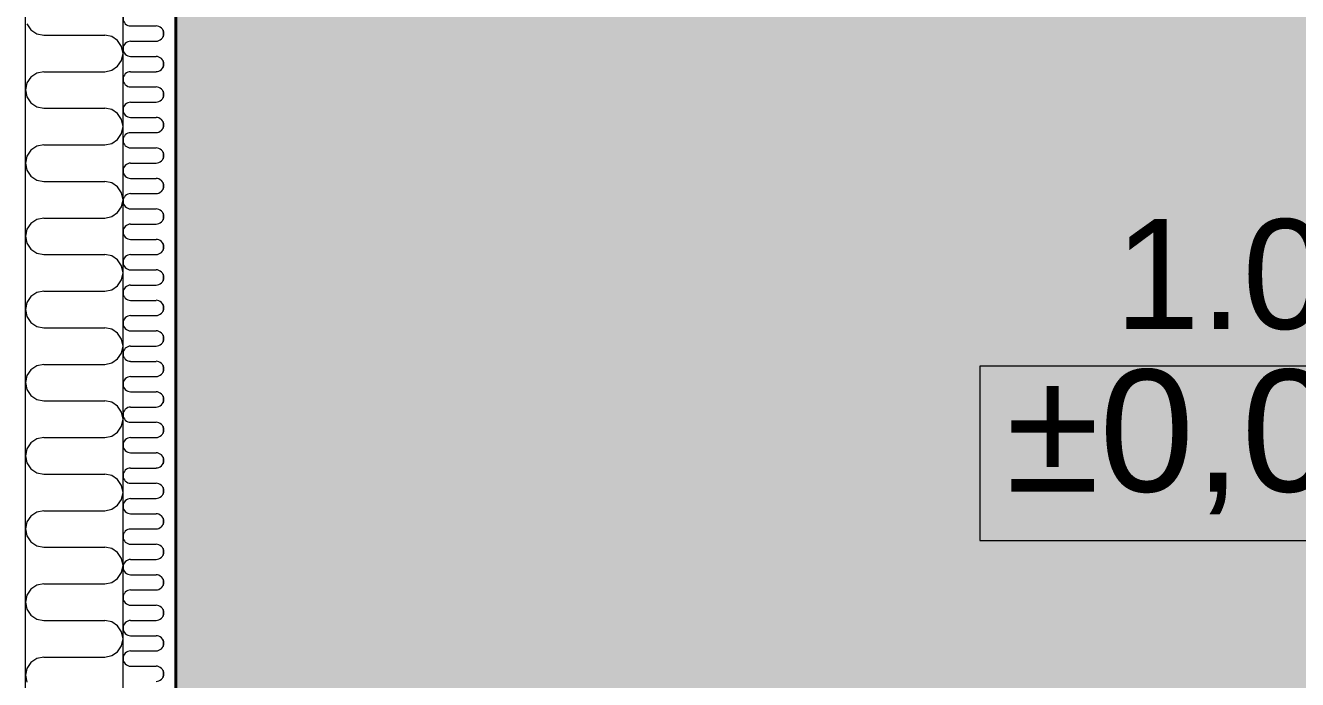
# Model space of a CAD drawing. Header units: millimetres. Extents: x -3100 to 17162, y -19566 to 10100.
# Drawn here: x 8815 to 10379, y -6598 to -5793 of the extents above; entities that cross this region are included whole.
import ezdxf

# ---------------------------------------------------------------- set-up
doc = ezdxf.new("R2010")
doc.units = ezdxf.units.MM
doc.header["$MEASUREMENT"] = 0
doc.linetypes.add('Wipeout_Contour', pattern=[1000, 0, -1000])
for name, color, linetype in [('Konstrukce - morfy', 7, 'Continuous'), ('Konstrukce - svislé nosné', 7, 'Continuous'), ('Konstrukce – Dělicí čáry vrstev', 7, 'Continuous'), ('Kóty - SP', 7, 'Continuous'), ('Výplně – Řezové', 7, 'Continuous'), ('Zóny', 7, 'Continuous')]:
    doc.layers.add(name, color=color, linetype=linetype)
doc.styles.add('GENEROVANÝ_STYL_1', font='Arial.ttf')
doc.styles.add('GENEROVANÝ_STYL_2', font='Arial.ttf')
doc.dimstyles.new('GENEROVANÝ_STYL__1', dxfattribs={"dimtxt": 134.999996, "dimasz": 114, "dimexe": 0.18, "dimexo": 0.0625, "dimgap": 0, "dimtad": 1, "dimtih": 1, "dimtoh": 1, "dimdec": 0, "dimzin": 0, "dimdsep": 46, "dimtxsty": 'GENEROVANÝ_STYL_1', "dimblk": 'ARROWHEAD_2', "dimblk1": 'ARROWHEAD_2', "dimblk2": 'ARROWHEAD_2', "dimcen": 0.09, "dimse1": 1, "dimse2": 1, "dimclrd": 256, "dimclre": 256, "dimclrt": 256, "dimazin": 0, "dimtfac": 1, "dimtdec": 4, "dimtmove": 0, "dimatfit": 3, "dimfxl": 1, "dimtolj": 1, "dimtzin": 0, "dimarcsym": 0})
doc.dimstyles.new('GENEROVANÝ_STYL__2', dxfattribs={"dimtxt": 134.999996, "dimasz": 114, "dimexe": 0.18, "dimexo": 0.0625, "dimgap": 0, "dimtad": 1, "dimdec": 0, "dimzin": 0, "dimdsep": 46, "dimtxsty": 'GENEROVANÝ_STYL_1', "dimblk": 'ARROWHEAD_2', "dimblk1": 'ARROWHEAD_2', "dimblk2": 'ARROWHEAD_2', "dimcen": 0.09, "dimse1": 1, "dimse2": 1, "dimclrd": 256, "dimclre": 256, "dimclrt": 256, "dimazin": 0, "dimtfac": 1, "dimtdec": 4, "dimtmove": 0, "dimatfit": 3, "dimfxl": 1, "dimtolj": 1, "dimtzin": 0, "dimarcsym": 0})

# ---------------------------------------------------------------- blocks, each defined once
blk = doc.blocks.new('Zádveří_1.01_1', base_point=(11285.7, -6785))
at = {"layer": 'Zóny', "linetype": 'Continuous', "lineweight": 0, "true_color": 0xffffff}
blk.add_hatch(color=7, dxfattribs=at).paths.add_polyline_path([(9000, -8300), (11900, -8300), (11900, -5230), (9000, -5230)])
blk = doc.blocks.new('*X141')
at = {"layer": 'Výplně – Řezové', "color": 53, "linetype": 'Continuous', "lineweight": 13, "true_color": 0xeccf4f}
for p, q in [((8944.4, -5793.8), (8975.6, -5793.8)), ((8944.4, -5812.5), (8975.6, -5812.5)), ((8944.4, -5831.3), (8975.6, -5831.3)), ((8944.4, -5850), (8975.6, -5850)), ((8944.4, -5868.8), (8975.6, -5868.8)), ((8944.4, -5887.5), (8975.6, -5887.5)), ((8944.4, -5906.3), (8975.6, -5906.3)), ((8944.4, -5925), (8975.6, -5925)), ((8944.4, -5943.8), (8975.6, -5943.8)), ((8944.4, -5962.5), (8975.6, -5962.5)), ((8944.4, -5981.3), (8975.6, -5981.3)), ((8944.4, -6000), (8975.6, -6000)), ((8944.4, -6018.8), (8975.6, -6018.8)), ((8944.4, -6037.5), (8975.6, -6037.5)), ((8944.4, -6056.3), (8975.6, -6056.3)), ((8944.4, -6075), (8975.6, -6075)), ((8944.4, -6093.8), (8975.6, -6093.8)), ((8944.4, -6112.5), (8975.6, -6112.5)), ((8944.4, -6131.3), (8975.6, -6131.3)), ((8944.4, -6150), (8975.6, -6150)), ((8944.4, -6168.8), (8975.6, -6168.8)), ((8944.4, -6187.5), (8975.6, -6187.5)), ((8944.4, -6206.3), (8975.6, -6206.3)), ((8944.4, -6225), (8975.6, -6225)), ((8944.4, -6243.8), (8975.6, -6243.8)), ((8944.4, -6262.5), (8975.6, -6262.5)), ((8944.4, -6281.3), (8975.6, -6281.3)), ((8944.4, -6300), (8975.6, -6300)), ((8944.4, -6318.8), (8975.6, -6318.8)), ((8944.4, -6337.5), (8975.6, -6337.5)), ((8944.4, -6356.3), (8975.6, -6356.3)), ((8944.4, -6375), (8975.6, -6375)), ((8944.4, -6393.8), (8975.6, -6393.8)), ((8944.4, -6412.5), (8975.6, -6412.5)), ((8944.4, -6431.3), (8975.6, -6431.3)), ((8944.4, -6450), (8975.6, -6450)), ((8944.4, -6468.8), (8975.6, -6468.8)), ((8944.4, -6487.5), (8975.6, -6487.5)), ((8944.4, -6506.3), (8975.6, -6506.3)), ((8944.4, -6525), (8975.6, -6525)), ((8944.4, -6543.8), (8975.6, -6543.8)), ((8944.4, -6562.5), (8975.6, -6562.5)), ((8944.4, -6581.3), (8975.6, -6581.3))]:
    blk.add_line(p, q, dxfattribs=at)
for centre, radius, start, end in [((8944.4, -5784.4), 9.38, 90, 270), ((8975.6, -5803.1), 9.37, 270, 90), ((8944.4, -5821.9), 9.38, 90, 270), ((8975.6, -5840.6), 9.37, 270, 90), ((8944.4, -5859.4), 9.38, 90, 270), ((8975.6, -5878.1), 9.37, 270, 90), ((8944.4, -5896.9), 9.38, 90, 270), ((8975.6, -5915.6), 9.37, 270, 90), ((8944.4, -5934.4), 9.38, 90, 270), ((8975.6, -5953.1), 9.37, 270, 90), ((8944.4, -5971.9), 9.38, 90, 270), ((8975.6, -5990.6), 9.37, 270, 90), ((8944.4, -6009.4), 9.38, 90, 270), ((8975.6, -6028.1), 9.37, 270, 90), ((8944.4, -6046.9), 9.38, 90, 270), ((8975.6, -6065.6), 9.37, 270, 90), ((8944.4, -6084.4), 9.38, 90, 270), ((8975.6, -6103.1), 9.37, 270, 90), ((8944.4, -6121.9), 9.38, 90, 270), ((8975.6, -6140.6), 9.37, 270, 90), ((8944.4, -6159.4), 9.38, 90, 270), ((8975.6, -6178.1), 9.37, 270, 90), ((8944.4, -6196.9), 9.38, 90, 270), ((8975.6, -6215.6), 9.37, 270, 90), ((8944.4, -6234.4), 9.38, 90, 270), ((8975.6, -6253.1), 9.37, 270, 90), ((8944.4, -6271.9), 9.38, 90, 270), ((8975.6, -6290.6), 9.37, 270, 90), ((8944.4, -6309.4), 9.38, 90, 270), ((8975.6, -6328.1), 9.37, 270, 90), ((8944.4, -6346.9), 9.38, 90, 270), ((8975.6, -6365.6), 9.37, 270, 90), ((8944.4, -6384.4), 9.38, 90, 270), ((8975.6, -6403.1), 9.37, 270, 90), ((8944.4, -6421.9), 9.38, 90, 270), ((8975.6, -6440.6), 9.37, 270, 90), ((8944.4, -6459.4), 9.38, 90, 270), ((8975.6, -6478.1), 9.37, 270, 90), ((8944.4, -6496.9), 9.38, 90, 270), ((8975.6, -6515.6), 9.37, 270, 90), ((8944.4, -6534.4), 9.38, 90, 270), ((8975.6, -6553.1), 9.37, 270, 90), ((8944.4, -6571.9), 9.38, 90, 270), ((8975.6, -6590.6), 9.37, 270, 90)]:
    blk.add_arc(centre, radius, start, end, dxfattribs=at)
blk = doc.blocks.new('*X143')
at = {"layer": 'Výplně – Řezové', "color": 53, "linetype": 'Continuous', "lineweight": 13, "true_color": 0xeccf4f}
for p, q in [((8816.7, -5791.1), (8821.6, -5798.4)), ((8821.6, -5798.4), (8828.9, -5803.3)), ((8828.9, -5803.3), (8837.5, -5805)), ((8837.5, -5805), (8912.5, -5805)), ((8921.1, -5806.7), (8912.5, -5805)), ((8928.4, -5811.6), (8921.1, -5806.7)), ((8933.3, -5818.9), (8928.4, -5811.6)), ((8935, -5827.5), (8933.3, -5818.9)), ((8933.3, -5836.1), (8935, -5827.5)), ((8837.5, -5850), (8828.9, -5851.7)), ((8837.5, -5850), (8912.5, -5850)), ((8912.5, -5850), (8921.1, -5848.3)), ((8921.1, -5848.3), (8928.4, -5843.4)), ((8928.4, -5843.4), (8933.3, -5836.1)), ((8816.7, -5863.9), (8815, -5872.5)), ((8821.6, -5856.6), (8816.7, -5863.9)), ((8828.9, -5851.7), (8821.6, -5856.6)), ((8815, -5872.5), (8816.7, -5881.1)), ((8816.7, -5881.1), (8821.6, -5888.4)), ((8821.6, -5888.4), (8828.9, -5893.3)), ((8828.9, -5893.3), (8837.5, -5895)), ((8837.5, -5895), (8912.5, -5895)), ((8921.1, -5896.7), (8912.5, -5895)), ((8928.4, -5901.6), (8921.1, -5896.7)), ((8933.3, -5908.9), (8928.4, -5901.6)), ((8935, -5917.5), (8933.3, -5908.9)), ((8928.4, -5933.4), (8933.3, -5926.1)), ((8933.3, -5926.1), (8935, -5917.5)), ((8828.9, -5941.7), (8821.6, -5946.6)), ((8837.5, -5940), (8828.9, -5941.7)), ((8837.5, -5940), (8912.5, -5940)), ((8912.5, -5940), (8921.1, -5938.3)), ((8921.1, -5938.3), (8928.4, -5933.4)), ((8816.7, -5953.9), (8815, -5962.5)), ((8821.6, -5946.6), (8816.7, -5953.9)), ((8815, -5962.5), (8816.7, -5971.1)), ((8816.7, -5971.1), (8821.6, -5978.4)), ((8821.6, -5978.4), (8828.9, -5983.3)), ((8828.9, -5983.3), (8837.5, -5985)), ((8837.5, -5985), (8912.5, -5985)), ((8921.1, -5986.7), (8912.5, -5985)), ((8928.4, -5991.6), (8921.1, -5986.7)), ((8933.3, -5998.9), (8928.4, -5991.6)), ((8935, -6007.5), (8933.3, -5998.9)), ((8933.3, -6016.1), (8935, -6007.5)), ((8928.4, -6023.4), (8933.3, -6016.1)), ((8821.6, -6036.6), (8816.7, -6043.9)), ((8828.9, -6031.7), (8821.6, -6036.6)), ((8837.5, -6030), (8828.9, -6031.7)), ((8837.5, -6030), (8912.5, -6030)), ((8912.5, -6030), (8921.1, -6028.3)), ((8921.1, -6028.3), (8928.4, -6023.4)), ((8816.7, -6043.9), (8815, -6052.5)), ((8815, -6052.5), (8816.7, -6061.1)), ((8816.7, -6061.1), (8821.6, -6068.4)), ((8821.6, -6068.4), (8828.9, -6073.3)), ((8828.9, -6073.3), (8837.5, -6075)), ((8837.5, -6075), (8912.5, -6075)), ((8921.1, -6076.7), (8912.5, -6075)), ((8928.4, -6081.6), (8921.1, -6076.7)), ((8933.3, -6088.9), (8928.4, -6081.6)), ((8935, -6097.5), (8933.3, -6088.9)), ((8933.3, -6106.1), (8935, -6097.5)), ((8921.1, -6118.3), (8928.4, -6113.4)), ((8928.4, -6113.4), (8933.3, -6106.1)), ((8821.6, -6126.6), (8816.7, -6133.9)), ((8828.9, -6121.7), (8821.6, -6126.6)), ((8837.5, -6120), (8828.9, -6121.7)), ((8837.5, -6120), (8912.5, -6120)), ((8912.5, -6120), (8921.1, -6118.3)), ((8816.7, -6133.9), (8815, -6142.5)), ((8815, -6142.5), (8816.7, -6151.1)), ((8816.7, -6151.1), (8821.6, -6158.4)), ((8821.6, -6158.4), (8828.9, -6163.3)), ((8828.9, -6163.3), (8837.5, -6165)), ((8837.5, -6165), (8912.5, -6165)), ((8921.1, -6166.7), (8912.5, -6165)), ((8928.4, -6171.6), (8921.1, -6166.7)), ((8933.3, -6178.9), (8928.4, -6171.6)), ((8935, -6187.5), (8933.3, -6178.9)), ((8933.3, -6196.1), (8935, -6187.5)), ((8837.5, -6210), (8828.9, -6211.7)), ((8837.5, -6210), (8912.5, -6210)), ((8912.5, -6210), (8921.1, -6208.3)), ((8921.1, -6208.3), (8928.4, -6203.4)), ((8928.4, -6203.4), (8933.3, -6196.1)), ((8816.7, -6223.9), (8815, -6232.5)), ((8821.6, -6216.6), (8816.7, -6223.9)), ((8828.9, -6211.7), (8821.6, -6216.6)), ((8815, -6232.5), (8816.7, -6241.1)), ((8816.7, -6241.1), (8821.6, -6248.4)), ((8821.6, -6248.4), (8828.9, -6253.3)), ((8828.9, -6253.3), (8837.5, -6255)), ((8837.5, -6255), (8912.5, -6255)), ((8921.1, -6256.7), (8912.5, -6255)), ((8928.4, -6261.6), (8921.1, -6256.7)), ((8933.3, -6268.9), (8928.4, -6261.6)), ((8935, -6277.5), (8933.3, -6268.9)), ((8928.4, -6293.4), (8933.3, -6286.1)), ((8933.3, -6286.1), (8935, -6277.5)), ((8828.9, -6301.7), (8821.6, -6306.6)), ((8837.5, -6300), (8828.9, -6301.7)), ((8837.5, -6300), (8912.5, -6300)), ((8912.5, -6300), (8921.1, -6298.3)), ((8921.1, -6298.3), (8928.4, -6293.4)), ((8816.7, -6313.9), (8815, -6322.5)), ((8821.6, -6306.6), (8816.7, -6313.9)), ((8815, -6322.5), (8816.7, -6331.1)), ((8816.7, -6331.1), (8821.6, -6338.4)), ((8821.6, -6338.4), (8828.9, -6343.3)), ((8828.9, -6343.3), (8837.5, -6345)), ((8837.5, -6345), (8912.5, -6345)), ((8921.1, -6346.7), (8912.5, -6345)), ((8928.4, -6351.6), (8921.1, -6346.7)), ((8933.3, -6358.9), (8928.4, -6351.6)), ((8935, -6367.5), (8933.3, -6358.9)), ((8928.4, -6383.4), (8933.3, -6376.1)), ((8933.3, -6376.1), (8935, -6367.5)), ((8821.6, -6396.6), (8816.7, -6403.9)), ((8828.9, -6391.7), (8821.6, -6396.6)), ((8837.5, -6390), (8828.9, -6391.7)), ((8837.5, -6390), (8912.5, -6390)), ((8912.5, -6390), (8921.1, -6388.3)), ((8921.1, -6388.3), (8928.4, -6383.4)), ((8816.7, -6403.9), (8815, -6412.5)), ((8815, -6412.5), (8816.7, -6421.1)), ((8816.7, -6421.1), (8821.6, -6428.4)), ((8821.6, -6428.4), (8828.9, -6433.3)), ((8828.9, -6433.3), (8837.5, -6435)), ((8837.5, -6435), (8912.5, -6435)), ((8921.1, -6436.7), (8912.5, -6435)), ((8928.4, -6441.6), (8921.1, -6436.7)), ((8933.3, -6448.9), (8928.4, -6441.6)), ((8935, -6457.5), (8933.3, -6448.9)), ((8933.3, -6466.1), (8935, -6457.5)), ((8921.1, -6478.3), (8928.4, -6473.4)), ((8928.4, -6473.4), (8933.3, -6466.1)), ((8821.6, -6486.6), (8816.7, -6493.9)), ((8828.9, -6481.7), (8821.6, -6486.6)), ((8837.5, -6480), (8828.9, -6481.7)), ((8837.5, -6480), (8912.5, -6480)), ((8912.5, -6480), (8921.1, -6478.3)), ((8816.7, -6493.9), (8815, -6502.5)), ((8815, -6502.5), (8816.7, -6511.1)), ((8816.7, -6511.1), (8821.6, -6518.4)), ((8821.6, -6518.4), (8828.9, -6523.3)), ((8828.9, -6523.3), (8837.5, -6525)), ((8837.5, -6525), (8912.5, -6525)), ((8921.1, -6526.7), (8912.5, -6525)), ((8928.4, -6531.6), (8921.1, -6526.7)), ((8933.3, -6538.9), (8928.4, -6531.6)), ((8935, -6547.5), (8933.3, -6538.9)), ((8933.3, -6556.1), (8935, -6547.5)), ((8837.5, -6570), (8828.9, -6571.7)), ((8837.5, -6570), (8912.5, -6570)), ((8912.5, -6570), (8921.1, -6568.3)), ((8921.1, -6568.3), (8928.4, -6563.4)), ((8928.4, -6563.4), (8933.3, -6556.1)), ((8816.7, -6583.9), (8815, -6592.5)), ((8821.6, -6576.6), (8816.7, -6583.9)), ((8828.9, -6571.7), (8821.6, -6576.6)), ((8815, -6592.5), (8816.7, -6601.1))]:
    blk.add_line(p, q, dxfattribs=at)
blk = doc.blocks.new('Zeď_8', base_point=(9000, -8300))
at = {"color": 254, "linetype": 'Wipeout_Contour', "lineweight": 0, "ltscale": 45280.595285}
blk.add_wipeout([(9000, -8300), (9000, -5230), (8985, -5230), (8985, -8300)], dxfattribs=at).dxf.layer = 'Výplně – Řezové'
at = {"layer": 'Výplně – Řezové', "linetype": 'Continuous', "lineweight": 13, "true_color": 0xa8a8a8}
h = blk.add_hatch(dxfattribs=at)
h.set_pattern_fill('Sádra', color=253, style=0, pattern_type=2)
h.set_pattern_definition([(0, (0, 0), (0, 56.25), [0, -56.25])])
h.paths.add_polyline_path([(9000, -8300), (9000, -5230), (8985, -5230), (8985, -8300)])
at = {"layer": 'Konstrukce - svislé nosné', "color": 7, "linetype": 'Continuous', "lineweight": 40, "flags": 128}
blk.add_lwpolyline([(9000, -8300), (9000, -5230)], dxfattribs=at)
at = {"color": 254, "linetype": 'Wipeout_Contour', "lineweight": 0, "ltscale": 45182.036929}
blk.add_wipeout([(8985, -8315), (8985, -5215), (8935, -5215), (8935, -8315)], dxfattribs=at).dxf.layer = 'Výplně – Řezové'
at = {"layer": 'Konstrukce - svislé nosné', "color": 7, "lineweight": 40}
blk.add_blockref('*X141', (0, 0), dxfattribs=at)
at = {"color": 254, "linetype": 'Wipeout_Contour', "lineweight": 0, "ltscale": 44844.171328}
blk.add_wipeout([(8815, -5080), (8815, -8365), (8935, -8365), (8935, -5080)], dxfattribs=at).dxf.layer = 'Výplně – Řezové'
at = {"layer": 'Konstrukce – Dělicí čáry vrstev', "color": 7, "linetype": 'Continuous', "lineweight": 13}
for p, q in [((8815, -8365), (8815, -5080)), ((8935, -8365), (8935, -5080))]:
    blk.add_line(p, q, dxfattribs=at)
at = {"layer": 'Konstrukce - svislé nosné', "color": 7, "lineweight": 40}
blk.add_blockref('*X143', (0, 0), dxfattribs=at)
blk = doc.blocks.new('*D346')
at = {"layer": 'Kóty - SP', "color": 146, "linetype": 'Continuous', "lineweight": 13, "true_color": 0x1a4f6e}
for p, q in [((-2670.5, 7760), (-2670.5, 7833.3)), ((-2595.5, 7716.7), (-2745.5, 7803.3)), ((-2558, 7760), (-2783, 7760)), ((-2670.5, -9460), (-2670.5, 7760)), ((-2745.5, -9416.7), (-2595.5, -9503.3)), ((-2558, -9460), (-2783, -9460)), ((-2670.5, -9533.3), (-2670.5, -9460))]:
    blk.add_line(p, q, dxfattribs=at)
at = {"layer": 'Kóty - SP', "color": 146, "lineweight": 13, "true_color": 0x1a4f6e, "insert": (-2697.5, -1133.1), "char_height": 135, "attachment_point": 7, "rotation": 90, "style": 'GENEROVANÝ_STYL_1'}
blk.add_mtext('\\A1;{\\pql;\\fArial|b0|i0|c0|p0;\\W1.000000;17\xa0220}', dxfattribs=at)
blk = doc.blocks.new('ARROWHEAD_2')
at = {"color": 0, "linetype": 'Continuous', "lineweight": 0}
for p, q in [((-0.378, -0.655), (0.378, 0.655)), ((0, 0), (-1, 0))]:
    blk.add_line(p, q, dxfattribs=at)
blk = doc.blocks.new('*D366')
at = {"layer": 'Kóty - SP', "color": 146, "linetype": 'Continuous', "lineweight": 13, "true_color": 0x1a4f6e}
for p, q in [((-360, -11633), (-360, -11408)), ((14460, -11633), (14460, -11408)), ((-316.7, -11445.5), (-403.3, -11595.5)), ((14416.7, -11595.5), (14503.3, -11445.5)), ((-433.4, -11520.5), (-360, -11520.5)), ((-360, -11520.5), (14460, -11520.5)), ((14460, -11520.5), (14533.3, -11520.5))]:
    blk.add_line(p, q, dxfattribs=at)
at = {"layer": 'Kóty - SP', "color": 146, "lineweight": 13, "true_color": 0x1a4f6e, "insert": (6766.9, -11493.5), "char_height": 135, "attachment_point": 7, "style": 'GENEROVANÝ_STYL_1'}
blk.add_mtext('\\A1;{\\pql;\\fArial|b0|i0|c0|p0;\\W1.000000;14\xa0820}', dxfattribs=at)
blk = doc.blocks.new('*D394')
at = {"layer": 'Kóty - SP', "color": 146, "linetype": 'Continuous', "lineweight": 13, "true_color": 0x1a4f6e}
for p, q in [((10871.3, -5230), (10871.3, -5156.6)), ((10946.3, -5273.3), (10796.3, -5186.7)), ((10983.8, -5230), (10758.8, -5230)), ((10871.3, -8300), (10871.3, -5230)), ((10796.3, -8256.7), (10946.3, -8343.3)), ((10983.8, -8300), (10758.8, -8300))]:
    blk.add_line(p, q, dxfattribs=at)
at = {"layer": 'Kóty - SP', "color": 146, "lineweight": 13, "true_color": 0x1a4f6e, "insert": (10844.3, -6996.7), "char_height": 135, "attachment_point": 7, "rotation": 90, "style": 'GENEROVANÝ_STYL_1'}
blk.add_mtext('\\A1;{\\pql;\\fArial|b0|i0|c0|p0;\\W1.000000;3\xa0070}', dxfattribs=at)
blk = doc.blocks.new('Výšková kóta_1', base_point=(10432.5, -6510.1))
at = {"layer": 'Kóty - SP', "color": 146, "linetype": 'Continuous', "lineweight": 13, "true_color": 0x1a4f6e, "flags": 128}
blk.add_lwpolyline([(9988.6, -6426.6), (10680.6, -6426.6), (10680.6, -6212.3), (9988.6, -6212.3)], close=True, dxfattribs=at)
at = {"layer": 'Kóty - SP', "color": 146, "lineweight": 13, "true_color": 0x1a4f6e, "insert": (10020.8, -6394.4), "char_height": 150, "attachment_point": 7, "style": 'GENEROVANÝ_STYL_1'}
blk.add_mtext('\\A1;{\\pql;\\fArial|b0|i0|c0|p0;\\W1.000000;±0,000}', dxfattribs=at)

msp = doc.modelspace()

# ---------------------------------------------------------------- linework, layer by layer
at = {"layer": 'Zóny', "color": 7, "linetype": 'Continuous', "lineweight": 0, "true_color": 0xffffff, "flags": 128}
msp.add_lwpolyline([(9000, -8300), (11900, -8300), (11900, -5230), (9000, -5230)], close=True, dxfattribs=at)

# ---------------------------------------------------------------- block references
at = {"layer": 'Kóty - SP', "color": 146, "lineweight": 13, "true_color": 0x1a4f6e}
msp.add_blockref('Výšková kóta_1', (10432.5, -6510.1), dxfattribs=at)
at = {"layer": 'Zóny', "color": 7, "linetype": 'Continuous', "lineweight": 20}
msp.add_blockref('Zádveří_1.01_1', (11285.7, -6785), dxfattribs=at)

# ---------------------------------------------------------------- texts
at = {"layer": 'Konstrukce - morfy', "color": 7, "linetype": 'Continuous', "lineweight": 13, "insert": (10154.5, -6168.3), "char_height": 135, "attachment_point": 7, "style": 'GENEROVANÝ_STYL_2'}
msp.add_mtext('\\A1;{\\pql;\\fArial|b0|i0|c0|p0;\\W1.000000;1.01}', dxfattribs=at)

# ---------------------------------------------------------------- next in the draw order: block references
at = {"layer": 'Konstrukce - svislé nosné', "color": 7, "lineweight": 40}
msp.add_blockref('Zeď_8', (9000, -8300), dxfattribs=at)

# ---------------------------------------------------------------- next in the draw order: dimensions: what is measured, and where the dimension line sits
at = {"layer": 'Kóty - SP', "color": 146, "linetype": 'Continuous', "lineweight": 13, "true_color": 0x1a4f6e}
for base, p1, p2, picture, middle in [((-2670.5, 7760), (11640, -9460), (-360, 7760), '*D346', (-2765, -841.7)), ((10871.3, -5230), (10500, -8300), (9000, -5230), '*D394', (10776.8, -6758.2))]:
    dim = msp.add_linear_dim(base=base, p1=p1, p2=p2, angle=90, dimstyle='GENEROVANÝ_STYL__2', dxfattribs=at)
    dim.commit()
    dim.dimension.update_dxf_attribs({"geometry": picture, "text_midpoint": middle, "dimtype": 160, "text_rotation": 90})
dim = msp.add_linear_dim(base=(14460, -11520.5), p1=(-360, -760), p2=(14460, -9460), dimstyle='GENEROVANÝ_STYL__1', dxfattribs=at)
dim.commit()
dim.dimension.update_dxf_attribs({"geometry": '*D366', "text_midpoint": (7058.3, -11426), "dimtype": 160})

doc.saveas('drawing.dxf')
